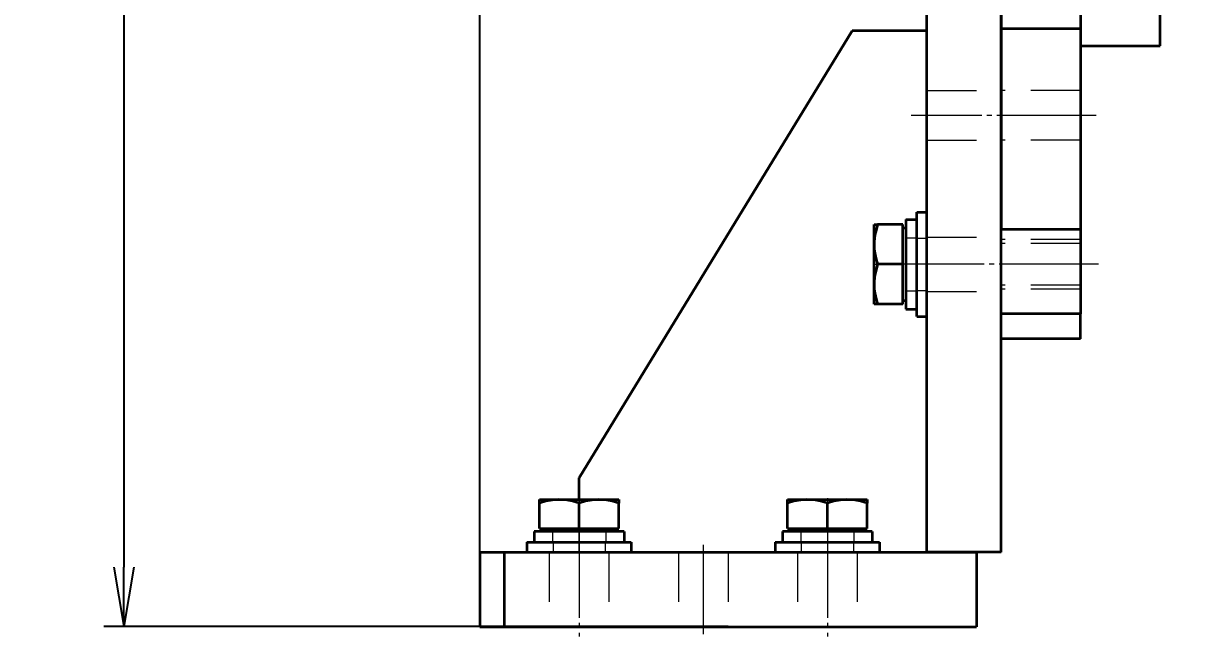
# Model space of a CAD drawing. Header units: millimetres. Extents: x 7914 to 16415, y -883 to 305.
# Drawn here: x 8653.5 to 8890.1, y -221.9 to -98.4 of the extents above; entities that cross this region are included whole.
import ezdxf

# ---------------------------------------------------------------- set-up
doc = ezdxf.new("R2010")
doc.units = ezdxf.units.MM
doc.linetypes.add('CENTER-HOKUTO', pattern=[23, 20, -1, 1, -1])
doc.linetypes.add('HIDDEN-HOKUTO', pattern=[3.8, 2.5, -1.3])
doc.layers.add('AM_7', color=2, linetype='CENTER-HOKUTO', lineweight=30)
doc.layers.add('AM_HID', color=1, linetype='HIDDEN-HOKUTO', lineweight=25)
doc.layers.add('word_dim', color=253, linetype='Continuous')
doc.styles.get("Standard").update_dxf_attribs({"font": 'romans.shx', "bigfont": 'bigfont.shx'})
doc.dimstyles.new('RS1-4', dxfattribs={"dimscale": 4, "dimtxt": 3.5, "dimasz": 3, "dimexe": 1, "dimexo": 0, "dimgap": 1, "dimtad": 3, "dimdsep": 46, "dimtxsty": 'Standard', "dimblk1": 'OPEN', "dimblk2": 'OPEN', "dimsah": 1, "dimcen": 0, "dimclrd": 256, "dimclre": 256, "dimclrt": 3, "dimadec": 0, "dimazin": 0, "dimtfac": 1, "dimtmove": 0, "dimatfit": 3, "dimldrblk": 'OPEN', "dimfxl": 0, "dimtolj": 1, "dimtzin": 0, "dimarcsym": 0})

# ---------------------------------------------------------------- blocks, each defined once
blk = doc.blocks.new('_Open')
at = {"color": 0, "lineweight": -2}
for p, q in [((-1, 0.167), (0, 0)), ((-1, -0.167), (0, 0)), ((0, 0), (-1, 0))]:
    blk.add_line(p, q, dxfattribs=at)
blk = doc.blocks.new('*D268')
at = {"layer": 'DEFPOINTS', "color": 0, "linetype": 'Continuous', "ltscale": 2}
for p in [(8745.36, 190.76), (9008.36, -33.44), (8745.36, -212.44)]:
    blk.add_point(p, dxfattribs=at)
at = {"layer": 'word_dim', "linetype": 'Continuous', "lineweight": -2, "ltscale": 2}
for p, q in [((8745.36, -212.44), (8745.36, 194.76)), ((9008.36, -33.44), (9008.36, 194.76)), ((8996.36, 190.76), (8757.36, 190.76))]:
    blk.add_line(p, q, dxfattribs=at)
at = {"layer": 'word_dim', "linetype": 'Continuous', "lineweight": -2, "ltscale": 2, "xscale": 12, "yscale": 12, "zscale": 12, "rotation": 180}
blk.add_blockref('_Open', (8745.36, 190.76), dxfattribs=at)
at = {"layer": 'word_dim', "linetype": 'Continuous', "lineweight": -2, "ltscale": 2, "xscale": 12, "yscale": 12, "zscale": 12}
blk.add_blockref('_Open', (9008.36, 190.76), dxfattribs=at)
at = {"layer": 'word_dim', "color": 3, "linetype": 'Continuous', "ltscale": 2, "insert": (8876.86, 201.76), "char_height": 14, "attachment_point": 5}
blk.add_mtext('\\A1;263', dxfattribs=at)
blk = doc.blocks.new('*D269')
at = {"layer": 'DEFPOINTS', "color": 0, "linetype": 'Continuous', "ltscale": 2}
for p in [(8839.36, 126.87), (8673.65, -219.94), (8795.36, -219.94)]:
    blk.add_point(p, dxfattribs=at)
at = {"layer": 'word_dim', "linetype": 'Continuous', "lineweight": -2, "ltscale": 2}
for p, q in [((8839.36, 126.87), (8669.65, 126.87)), ((8673.65, 114.87), (8673.65, -207.94)), ((8795.36, -219.94), (8669.65, -219.94))]:
    blk.add_line(p, q, dxfattribs=at)
at = {"layer": 'word_dim', "linetype": 'Continuous', "lineweight": -2, "ltscale": 2, "xscale": 12, "yscale": 12, "zscale": 12}
for p, rotation in [((8673.65, 126.87), 90), ((8673.65, -219.94), 270)]:
    blk.add_blockref('_Open', p, dxfattribs=dict(at, rotation=rotation))
at = {"layer": 'word_dim', "color": 3, "linetype": 'Continuous', "ltscale": 2, "insert": (8662.65, -46.54), "char_height": 14, "attachment_point": 5, "rotation": 90}
blk.add_mtext('\\A1;346.81', dxfattribs=at)

msp = doc.modelspace()

# ---------------------------------------------------------------- linework, layer by layer
at = {"color": 7, "lineweight": 35}
for p, q in [((8882.359, -102.944), (8882.359, -37.944)), ((8850.359, -71.816), (8850.359, -99.42)), ((8835.359, -204.944), (8835.359, -80.944)), ((8850.359, -204.944), (8850.359, -93.944)), ((8820.359, -99.944), (8765.359, -189.944)), ((8835.359, -136.444), (8835.359, -99.944)), ((8850.359, -99.42), (8850.359, -139.944)), ((8866.359, -99.42), (8866.359, -139.944)), ((8833.359, -157.444), (8833.359, -136.444)), ((8835.359, -157.444), (8835.359, -136.444)), ((8835.359, -204.944), (8835.359, -157.444)), ((8754.859, -202.944), (8775.859, -202.944)), ((8804.859, -202.944), (8825.859, -202.944)), ((8750.359, -204.944), (8845.359, -204.944)), ((8750.359, -219.944), (8845.359, -219.944))]:
    msp.add_line(p, q, dxfattribs=at)
at = {"color": 7, "lineweight": 35, "ltscale": 0.136905}
msp.add_line((8866.359, -93.944), (8866.359, -99.42), dxfattribs=at)
at = {"color": 7, "lineweight": 35, "ltscale": 0.375}
for p, q in [((8835.359, -99.944), (8820.359, -99.944)), ((8745.359, -204.944), (8745.359, -219.944)), ((8750.359, -219.944), (8750.359, -204.944)), ((8850.359, -204.944), (8835.359, -204.944)), ((8845.359, -204.944), (8845.359, -219.944))]:
    msp.add_line(p, q, dxfattribs=at)
at = {"color": 7, "lineweight": 35, "ltscale": 0.4}
for p, q in [((8850.359, -99.42), (8866.359, -99.42)), ((8866.359, -102.944), (8882.359, -102.944)), ((8824.759, -154.944), (8824.759, -138.944)), ((8866.359, -139.944), (8850.359, -139.944)), ((8866.359, -156.944), (8850.359, -156.944)), ((8866.359, -161.944), (8850.359, -161.944)), ((8757.359, -194.344), (8773.359, -194.344)), ((8807.359, -194.344), (8823.359, -194.344))]:
    msp.add_line(p, q, dxfattribs=at)
at = {"color": 7, "lineweight": 35, "ltscale": 0.05}
for p, q in [((8833.359, -136.444), (8835.359, -136.444)), ((8833.359, -157.444), (8835.359, -157.444)), ((8754.859, -202.944), (8754.859, -204.944)), ((8775.859, -202.944), (8775.859, -204.944)), ((8804.859, -202.944), (8804.859, -204.944)), ((8825.859, -202.944), (8825.859, -204.944))]:
    msp.add_line(p, q, dxfattribs=at)
at = {"color": 7, "lineweight": 35, "ltscale": 0.017899}
for p, q in [((8824.759, -138.944), (8825.475, -138.944)), ((8825.475, -154.944), (8824.759, -154.944))]:
    msp.add_line(p, q, dxfattribs=at)
at = {"color": 7, "lineweight": 35, "ltscale": 0.1271}
for p, q in [((8830.559, -138.944), (8825.475, -138.944)), ((8830.559, -146.944), (8825.475, -146.944)), ((8830.559, -154.944), (8825.475, -154.944))]:
    msp.add_line(p, q, dxfattribs=at)
at = {"color": 7, "lineweight": 35, "ltscale": 0.2}
for p, q in [((8830.559, -146.944), (8830.559, -138.944)), ((8830.559, -154.944), (8830.559, -146.944)), ((8757.359, -200.144), (8765.359, -200.144)), ((8765.359, -200.144), (8773.359, -200.144)), ((8807.359, -200.144), (8815.359, -200.144)), ((8815.359, -200.144), (8823.359, -200.144))]:
    msp.add_line(p, q, dxfattribs=at)
at = {"color": 7, "lineweight": 35, "ltscale": 0.452499}
msp.add_line((8831.159, -137.894), (8831.159, -155.994), dxfattribs=at)
at = {"color": 7, "lineweight": 35, "ltscale": 0.054999}
for p, q in [((8831.159, -137.894), (8833.359, -137.894)), ((8831.159, -155.994), (8833.359, -155.994))]:
    msp.add_line(p, q, dxfattribs=at)
at = {"color": 7, "lineweight": 35, "ltscale": 0.015002}
for p, q in [((8830.559, -139.629), (8831.159, -139.629)), ((8830.559, -154.259), (8831.159, -154.259))]:
    msp.add_line(p, q, dxfattribs=at)
at = {"color": 7, "lineweight": 35, "ltscale": 0.425}
for p, q in [((8850.359, -156.944), (8850.359, -139.944)), ((8866.359, -139.944), (8866.359, -156.944))]:
    msp.add_line(p, q, dxfattribs=at)
at = {"color": 7, "lineweight": 35, "ltscale": 0.125}
for p, q in [((8866.359, -161.944), (8866.359, -156.944)), ((8745.359, -204.944), (8750.359, -204.944)), ((8745.359, -219.944), (8750.359, -219.944))]:
    msp.add_line(p, q, dxfattribs=at)
at = {"color": 7, "lineweight": 35, "ltscale": 0.109999}
msp.add_line((8765.359, -194.344), (8765.359, -189.944), dxfattribs=at)
at = {"color": 7, "lineweight": 35, "ltscale": 0.017898}
for p, q in [((8757.359, -195.06), (8757.359, -194.344)), ((8773.359, -194.344), (8773.359, -195.06)), ((8807.359, -195.06), (8807.359, -194.344)), ((8823.359, -194.344), (8823.359, -195.06))]:
    msp.add_line(p, q, dxfattribs=at)
at = {"color": 7, "lineweight": 35, "ltscale": 0.127103}
for p, q in [((8757.359, -200.144), (8757.359, -195.06)), ((8765.359, -200.144), (8765.359, -195.06)), ((8773.359, -200.144), (8773.359, -195.06)), ((8807.359, -200.144), (8807.359, -195.06)), ((8815.359, -200.144), (8815.359, -195.06)), ((8823.359, -200.144), (8823.359, -195.06))]:
    msp.add_line(p, q, dxfattribs=at)
at = {"color": 7, "lineweight": 35, "ltscale": 0.452502}
for p, q in [((8774.409, -200.744), (8756.309, -200.744)), ((8824.409, -200.744), (8806.309, -200.744))]:
    msp.add_line(p, q, dxfattribs=at)
at = {"color": 7, "lineweight": 35, "ltscale": 0.055}
for p, q in [((8756.309, -200.744), (8756.309, -202.944)), ((8774.409, -200.744), (8774.409, -202.944)), ((8806.309, -200.744), (8806.309, -202.944)), ((8824.409, -200.744), (8824.409, -202.944))]:
    msp.add_line(p, q, dxfattribs=at)
at = {"color": 7, "lineweight": 35, "ltscale": 0.014999}
for p, q in [((8758.044, -200.144), (8758.044, -200.744)), ((8772.674, -200.144), (8772.674, -200.744)), ((8808.044, -200.144), (8808.044, -200.744)), ((8822.674, -200.144), (8822.674, -200.744))]:
    msp.add_line(p, q, dxfattribs=at)
at = {"color": 7, "lineweight": 35}
for points in [[(8825.475, -138.944), (8825.085, -140.305), (8824.934, -141.032), (8824.828, -141.764), (8824.774, -142.426), (8824.762, -143.09), (8824.792, -143.742), (8824.861, -144.391), (8825.108, -145.679), (8825.475, -146.944)], [(8825.475, -146.944), (8825.085, -148.305), (8824.934, -149.032), (8824.828, -149.764), (8824.774, -150.426), (8824.762, -151.09), (8824.792, -151.742), (8824.861, -152.391), (8825.108, -153.679), (8825.475, -154.944)], [(8765.359, -195.06), (8763.999, -194.669), (8763.272, -194.519), (8762.539, -194.412), (8761.877, -194.359), (8761.214, -194.347), (8760.562, -194.376), (8759.912, -194.446), (8758.625, -194.693), (8757.359, -195.06)], [(8773.359, -195.06), (8771.999, -194.669), (8771.272, -194.519), (8770.539, -194.412), (8769.877, -194.359), (8769.214, -194.347), (8768.562, -194.376), (8767.912, -194.446), (8766.625, -194.693), (8765.359, -195.06)], [(8815.359, -195.06), (8813.999, -194.669), (8813.272, -194.519), (8812.539, -194.412), (8811.877, -194.359), (8811.214, -194.347), (8810.562, -194.376), (8809.912, -194.446), (8808.625, -194.693), (8807.359, -195.06)], [(8823.359, -195.06), (8821.999, -194.669), (8821.272, -194.519), (8820.539, -194.412), (8819.877, -194.359), (8819.214, -194.347), (8818.562, -194.376), (8817.912, -194.446), (8816.625, -194.693), (8815.359, -195.06)]]:
    msp.add_lwpolyline(points, dxfattribs=at)
at = {"layer": 'AM_7', "color": 2, "lineweight": 13}
for p, q in [((8869.459, -116.944), (8832.259, -116.944)), ((8824.484, -146.944), (8825.576, -146.944)), ((8869.939, -146.944), (8826.979, -146.944)), ((8765.359, -194.068), (8765.359, -195.161)), ((8815.359, -194.068), (8815.359, -195.161)), ((8765.359, -198.164), (8765.359, -221.925)), ((8815.359, -198.164), (8815.359, -221.925)), ((8790.359, -203.444), (8790.359, -221.445))]:
    msp.add_line(p, q, dxfattribs=at)
at = {"layer": 'AM_HID', "color": 1, "lineweight": 13, "ltscale": 4}
for p, q in [((8866.359, -93.944), (8866.359, -102.944)), ((8835.359, -111.944), (8850.359, -111.944)), ((8835.359, -111.944), (8850.359, -111.944)), ((8866.359, -111.944), (8850.359, -111.944)), ((8866.359, -111.944), (8850.359, -111.944)), ((8835.359, -121.944), (8850.359, -121.944)), ((8835.359, -121.944), (8850.359, -121.944)), ((8866.359, -121.944), (8850.359, -121.944)), ((8866.359, -121.944), (8850.359, -121.944)), ((8831.159, -141.594), (8833.359, -141.594)), ((8831.159, -152.294), (8831.159, -141.594)), ((8833.359, -152.294), (8833.359, -141.594)), ((8833.359, -141.694), (8835.359, -141.694)), ((8835.359, -141.444), (8850.359, -141.444)), ((8835.359, -141.444), (8850.359, -141.444)), ((8866.359, -139.944), (8850.359, -139.944)), ((8866.359, -141.944), (8850.359, -141.944)), ((8866.359, -141.944), (8850.359, -141.944)), ((8866.359, -142.756), (8850.359, -142.756)), ((8866.359, -142.756), (8850.359, -142.756)), ((8830.559, -146.944), (8825.475, -146.944)), ((8866.359, -151.132), (8850.359, -151.132)), ((8866.359, -151.132), (8850.359, -151.132)), ((8831.159, -152.294), (8833.359, -152.294)), ((8833.359, -152.194), (8835.359, -152.194)), ((8835.359, -152.444), (8850.359, -152.444)), ((8835.359, -152.444), (8850.359, -152.444)), ((8866.359, -151.944), (8850.359, -151.944)), ((8866.359, -151.944), (8850.359, -151.944)), ((8850.359, -161.944), (8850.359, -156.944)), ((8850.359, -156.944), (8866.359, -156.944)), ((8765.359, -204.944), (8765.359, -194.344)), ((8765.359, -200.144), (8765.359, -195.06)), ((8815.359, -200.144), (8815.359, -195.06)), ((8760.009, -200.744), (8760.009, -202.944)), ((8760.009, -200.744), (8770.709, -200.744)), ((8770.709, -200.744), (8770.709, -202.944)), ((8810.009, -200.744), (8810.009, -202.944)), ((8810.009, -200.744), (8820.709, -200.744)), ((8820.709, -200.744), (8820.709, -202.944)), ((8760.009, -202.944), (8770.709, -202.944)), ((8760.109, -202.944), (8760.109, -204.944)), ((8770.609, -202.944), (8770.609, -204.944)), ((8810.009, -202.944), (8820.709, -202.944)), ((8810.109, -202.944), (8810.109, -204.944)), ((8820.609, -202.944), (8820.609, -204.944)), ((8750.359, -204.944), (8750.359, -219.944)), ((8754.859, -204.944), (8775.859, -204.944)), ((8759.359, -204.944), (8759.359, -219.944)), ((8759.359, -204.944), (8759.359, -219.944)), ((8771.359, -204.944), (8771.359, -219.944)), ((8771.359, -204.944), (8771.359, -219.944)), ((8804.859, -204.944), (8775.859, -204.944)), ((8785.359, -204.944), (8785.359, -219.944)), ((8785.359, -204.944), (8785.359, -219.944)), ((8795.359, -204.944), (8795.359, -219.944)), ((8795.359, -204.944), (8795.359, -219.944)), ((8804.859, -204.944), (8825.859, -204.944)), ((8809.359, -204.944), (8809.359, -219.944)), ((8809.359, -204.944), (8809.359, -219.944)), ((8821.359, -204.944), (8821.359, -219.944)), ((8821.359, -204.944), (8821.359, -219.944)), ((8835.359, -204.944), (8825.859, -204.944))]:
    msp.add_line(p, q, dxfattribs=at)
for points in [[(8825.475, -146.944), (8825.085, -145.583), (8824.934, -144.857), (8824.828, -144.124), (8824.774, -143.462), (8824.762, -142.798), (8824.792, -142.147), (8824.861, -141.497), (8825.108, -140.209), (8825.475, -138.944)], [(8825.475, -154.944), (8825.085, -153.583), (8824.934, -152.857), (8824.828, -152.124), (8824.774, -151.462), (8824.762, -150.798), (8824.792, -150.147), (8824.861, -149.497), (8825.108, -148.209), (8825.475, -146.944)], [(8757.359, -195.06), (8758.72, -194.669), (8759.447, -194.519), (8760.179, -194.412), (8760.841, -194.359), (8761.505, -194.347), (8762.157, -194.376), (8762.807, -194.446), (8764.094, -194.693), (8765.359, -195.06)], [(8765.359, -195.06), (8766.72, -194.669), (8767.447, -194.519), (8768.179, -194.412), (8768.841, -194.359), (8769.505, -194.347), (8770.157, -194.376), (8770.807, -194.446), (8772.094, -194.693), (8773.359, -195.06)], [(8807.359, -195.06), (8808.72, -194.669), (8809.447, -194.519), (8810.179, -194.412), (8810.841, -194.359), (8811.505, -194.347), (8812.157, -194.376), (8812.807, -194.446), (8814.094, -194.693), (8815.359, -195.06)], [(8815.359, -195.06), (8816.72, -194.669), (8817.447, -194.519), (8818.179, -194.412), (8818.841, -194.359), (8819.505, -194.347), (8820.157, -194.376), (8820.807, -194.446), (8822.094, -194.693), (8823.359, -195.06)]]:
    msp.add_lwpolyline(points, dxfattribs=at)

# ---------------------------------------------------------------- dimensions: what is measured, and where the dimension line sits
at = {"layer": 'word_dim', "linetype": 'Continuous', "ltscale": 2}
dim = msp.add_linear_dim(base=(8745.359, 190.76), p1=(9008.359, -33.444), p2=(8745.359, -212.444), dimstyle='RS1-4', dxfattribs=at)
dim.commit()
dim.dimension.update_dxf_attribs({"geometry": '*D268', "text_midpoint": (8876.859, 201.76)})
dim = msp.add_linear_dim(base=(8673.646, -219.944), p1=(8839.359, 126.867), p2=(8795.359, -219.944), angle=90, dimstyle='RS1-4', dxfattribs=at)
dim.commit()
dim.dimension.update_dxf_attribs({"geometry": '*D269', "text_midpoint": (8662.646, -46.539)})

doc.saveas('drawing.dxf')
